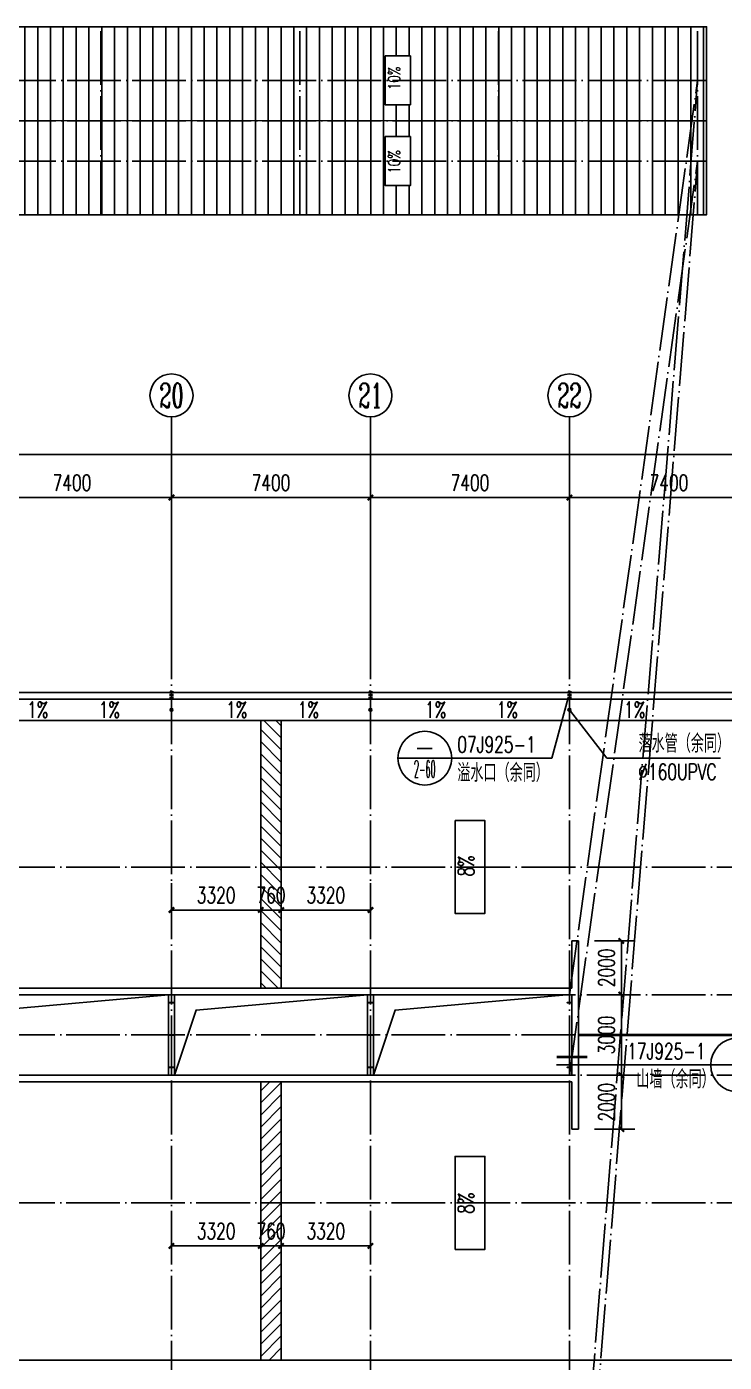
# Model space of a CAD drawing. Extents: x 13898408 to 14113608, y -853943 to -68012.
# Drawn here: x 14051825 to 14077765, y -511923 to -462223 of the extents above; entities that cross this region are included whole.
import ezdxf
from ezdxf.enums import TextEntityAlignment as Align

# ---------------------------------------------------------------- set-up
doc = ezdxf.new("R2010")
doc.units = 0
doc.header["$LTSCALE"] = 1000
doc.header["$MEASUREMENT"] = 0
doc.linetypes.add('DASH', pattern=[0.35, 0.25, -0.1])
doc.linetypes.add('DOTE', pattern=[2.4200000000000004, 2, -0.2, 0.02, -0.2])
for name, color, linetype in [('AXIS', 3, 'Continuous'), ('AXIS_TEXT', 7, 'Continuous'), ('COLUMN', 2, 'Continuous'), ('DIM_IDEN', 3, 'Continuous'), ('DIM_LEAD', 3, 'Continuous'), ('DIM_SYMB', 3, 'Continuous'), ('DOTE', 1, 'DOTE'), ('PUB_DIM', 3, 'Continuous'), ('PUB_TEXT', 7, 'Continuous'), ('WALL-PARAPET', 6, 'Continuous'), ('填充', 251, 'Continuous'), ('采光带', 4, 'Continuous'), ('雨水管', 4, 'Continuous')]:
    doc.layers.add(name, color=color, linetype=linetype)
doc.styles.add('_TCH_AXIS', font='COMPLEX', dxfattribs={"bigfont": 'GBCBIG'})
doc.styles.add('_TCH_DIM', font='SIMPLEX', dxfattribs={"bigfont": 'GBCBIG'})
doc.styles.add('_TCH_DIM_T3', font='SIMPLEX', dxfattribs={"width": 0.7058823529411765, "bigfont": 'GBCBIG'})
doc.styles.add('_TCH_LABEL', font='COMPLEX', dxfattribs={"bigfont": 'GBCBIG'})
doc.styles.add('COMPLEX', font='COMPLEX')
doc.dimstyles.new('_TCH_ARCH&&200', dxfattribs={"dimtxt": 595, "dimasz": 200, "dimexe": 500, "dimexo": 600, "dimgap": 252.5, "dimtad": 1, "dimdec": 0, "dimzin": 0, "dimdsep": 46, "dimtxsty": '_TCH_DIM_T3', "dimblk": 'ARCHTICK', "dimcen": 0.09, "dimclrt": 7, "dimazin": 2, "dimtfac": 1, "dimtdec": 0, "dimtix": 1, "dimtmove": 2, "dimatfit": 3, "dimfxl": 0, "dimtolj": 1, "dimtzin": 0, "dimarcsym": 0})

# ---------------------------------------------------------------- blocks, each defined once
blk = doc.blocks.new('A$C0FCD69EC')
at = {"layer": 'COLUMN'}
blk.add_hatch(color=256, dxfattribs=at).paths.add_polyline_path([(299.999714444275, 180.0000497678993), (293.9997144443914, 180.0000497677538), (293.9997144441586, 94.00004976792843), (5.999714444275014, 94.00004976798664), (5.999714444391429, 180.0000497678702), (-0.0002855557249858975, 180.0000497678993), (-0.0002855557249858975, 4.976792843081057e-05), (5.999714444391429, 4.976781201548874e-05), (5.999714444275014, 86.0000497677247), (293.9997144445078, 86.00004976789933), (293.999714444275, 4.976769560016692e-05), (299.9997144443914, 4.976789932698011e-05)])
blk.add_lwpolyline([(299.9997144443914, 4.976789932698011e-05), (293.999714444275, 4.976766649633646e-05), (293.9997144443914, 86.00004976789933), (5.999714444391429, 86.0000497676665), (5.999714444391429, 4.976778291165829e-05), (-0.0002855556085705757, 4.976789932698011e-05), (-0.0002855556085705757, 180.0000497678993), (5.999714444391429, 180.0000497678993), (5.999714444391429, 94.00004976801574), (293.9997144443914, 94.00004976789933), (293.9997144443914, 180.0000497677829), (299.9997144443914, 180.0000497678993)], close=True, dxfattribs=at)
blk = doc.blocks.new('A$C22C4548D')
blk.add_line((0.0004046472022309899, 9.999955800594762), (300.0004046472022, 9.999955800594762))
blk.add_lwpolyline([(30.00040464720223, 19.99995580059476), (270.0004046472022, 19.99995580059476), (270.0004046472022, -4.419940523803234e-05), (30.00040464720223, -4.419940523803234e-05)], close=True)
blk = doc.blocks.new('_AXISO')
blk.add_circle((0, 0), 0.5)
at = {"layer": 'AXIS_TEXT', "style": 'COMPLEX', "width": 1.041666666666667}
blk.add_attdef('A', text='', height=0.56, dxfattribs=at).set_placement((-0.25, -0.28), (0.25, -0.28), align=Align.FIT)
blk = doc.blocks.new('_ArchTick')
at = {"color": 0, "linetype": 'ByBlock', "const_width": 0.4}
blk.add_lwpolyline([(-0.5, -0.5), (0.5, 0.5)], dxfattribs=at)
blk = doc.blocks.new('*D288')
at = {"layer": 'AXIS', "color": 0, "lineweight": -2}
for p, q in [((13916367.97687772, -484143.0729510067), (13916367.97687772, -477643.0729510067)), ((14079647.97687772, -484143.0729510067), (14079647.97687772, -477643.0729510067)), ((13916367.97687772, -478143.0729510067), (14079647.97687772, -478143.0729510067))]:
    blk.add_line(p, q, dxfattribs=at)
at = {"layer": 'Defpoints', "color": 0}
for p in [(14079647.97687772, -478143.0729510067), (13916367.97687772, -484743.0729510067), (14079647.97687772, -484743.0729510067)]:
    blk.add_point(p, dxfattribs=at)
at = {"layer": 'AXIS', "color": 0, "lineweight": -2, "xscale": 200, "yscale": 200, "zscale": 200, "rotation": 180}
blk.add_blockref('_ArchTick', (13916367.97687772, -478143.0729510067), dxfattribs=at)
at = {"layer": 'AXIS', "color": 0, "lineweight": -2, "xscale": 200, "yscale": 200, "zscale": 200}
blk.add_blockref('_ArchTick', (14079647.97687772, -478143.0729510067), dxfattribs=at)
at = {"layer": 'AXIS', "color": 7, "insert": (13998007.97687772, -477593.0729510067), "char_height": 595, "attachment_point": 5, "style": '_TCH_DIM_T3'}
blk.add_mtext('\\A1;163280', dxfattribs=at)
blk = doc.blocks.new('*D308')
at = {"layer": 'AXIS', "color": 0, "lineweight": -2}
for p, q in [((14049807.97687771, -484143.0729510067), (14049807.97687771, -479243.0729510067)), ((14057207.97687771, -484143.0729510067), (14057207.97687771, -479243.0729510067)), ((14049807.97687771, -479743.0729510067), (14057207.97687771, -479743.0729510067))]:
    blk.add_line(p, q, dxfattribs=at)
at = {"layer": 'Defpoints', "color": 0}
for p in [(14057207.97687771, -479743.0729510067), (14049807.97687771, -484743.0729510067), (14057207.97687771, -484743.0729510067)]:
    blk.add_point(p, dxfattribs=at)
at = {"layer": 'AXIS', "color": 0, "lineweight": -2, "xscale": 200, "yscale": 200, "zscale": 200, "rotation": 180}
blk.add_blockref('_ArchTick', (14049807.97687771, -479743.0729510067), dxfattribs=at)
at = {"layer": 'AXIS', "color": 0, "lineweight": -2, "xscale": 200, "yscale": 200, "zscale": 200}
blk.add_blockref('_ArchTick', (14057207.97687771, -479743.0729510067), dxfattribs=at)
at = {"layer": 'AXIS', "color": 7, "insert": (14053507.97687771, -479193.0729510067), "char_height": 595, "attachment_point": 5, "style": '_TCH_DIM_T3'}
blk.add_mtext('\\A1;7400', dxfattribs=at)
blk = doc.blocks.new('*D309')
at = {"layer": 'AXIS', "color": 0, "lineweight": -2}
for p, q in [((14057207.97687771, -484143.0729510067), (14057207.97687771, -479243.0729510067)), ((14064607.97687771, -484143.0729510067), (14064607.97687771, -479243.0729510067)), ((14057207.97687771, -479743.0729510067), (14064607.97687771, -479743.0729510067))]:
    blk.add_line(p, q, dxfattribs=at)
at = {"layer": 'Defpoints', "color": 0}
for p in [(14064607.97687771, -479743.0729510067), (14057207.97687771, -484743.0729510067), (14064607.97687771, -484743.0729510067)]:
    blk.add_point(p, dxfattribs=at)
at = {"layer": 'AXIS', "color": 0, "lineweight": -2, "xscale": 200, "yscale": 200, "zscale": 200, "rotation": 180}
blk.add_blockref('_ArchTick', (14057207.97687771, -479743.0729510067), dxfattribs=at)
at = {"layer": 'AXIS', "color": 0, "lineweight": -2, "xscale": 200, "yscale": 200, "zscale": 200}
blk.add_blockref('_ArchTick', (14064607.97687771, -479743.0729510067), dxfattribs=at)
at = {"layer": 'AXIS', "color": 7, "insert": (14060907.97687771, -479193.0729510067), "char_height": 595, "attachment_point": 5, "style": '_TCH_DIM_T3'}
blk.add_mtext('\\A1;7400', dxfattribs=at)
blk = doc.blocks.new('*D310')
at = {"layer": 'AXIS', "color": 0, "lineweight": -2}
for p, q in [((14064607.97687771, -484143.0729510067), (14064607.97687771, -479243.0729510067)), ((14072007.97687771, -484143.0729510067), (14072007.97687771, -479243.0729510067)), ((14064607.97687771, -479743.0729510067), (14072007.97687771, -479743.0729510067))]:
    blk.add_line(p, q, dxfattribs=at)
at = {"layer": 'Defpoints', "color": 0}
for p in [(14072007.97687771, -479743.0729510067), (14064607.97687771, -484743.0729510067), (14072007.97687771, -484743.0729510067)]:
    blk.add_point(p, dxfattribs=at)
at = {"layer": 'AXIS', "color": 0, "lineweight": -2, "xscale": 200, "yscale": 200, "zscale": 200, "rotation": 180}
blk.add_blockref('_ArchTick', (14064607.97687771, -479743.0729510067), dxfattribs=at)
at = {"layer": 'AXIS', "color": 0, "lineweight": -2, "xscale": 200, "yscale": 200, "zscale": 200}
blk.add_blockref('_ArchTick', (14072007.97687771, -479743.0729510067), dxfattribs=at)
at = {"layer": 'AXIS', "color": 7, "insert": (14068307.97687771, -479193.0729510067), "char_height": 595, "attachment_point": 5, "style": '_TCH_DIM_T3'}
blk.add_mtext('\\A1;7400', dxfattribs=at)
blk = doc.blocks.new('*D311')
at = {"layer": 'AXIS', "color": 0, "lineweight": -2}
for p, q in [((14072007.97687771, -484143.0729510067), (14072007.97687771, -479243.0729510067)), ((14079407.97687771, -484143.0729510067), (14079407.97687771, -479243.0729510067)), ((14072007.97687771, -479743.0729510067), (14079407.97687771, -479743.0729510067))]:
    blk.add_line(p, q, dxfattribs=at)
at = {"layer": 'Defpoints', "color": 0}
for p in [(14079407.97687771, -479743.0729510067), (14072007.97687771, -484743.0729510067), (14079407.97687771, -484743.0729510067)]:
    blk.add_point(p, dxfattribs=at)
at = {"layer": 'AXIS', "color": 0, "lineweight": -2, "xscale": 200, "yscale": 200, "zscale": 200, "rotation": 180}
blk.add_blockref('_ArchTick', (14072007.97687771, -479743.0729510067), dxfattribs=at)
at = {"layer": 'AXIS', "color": 0, "lineweight": -2, "xscale": 200, "yscale": 200, "zscale": 200}
blk.add_blockref('_ArchTick', (14079407.97687771, -479743.0729510067), dxfattribs=at)
at = {"layer": 'AXIS', "color": 7, "insert": (14075707.97687771, -479193.0729510067), "char_height": 595, "attachment_point": 5, "style": '_TCH_DIM_T3'}
blk.add_mtext('\\A1;7400', dxfattribs=at)
blk = doc.blocks.new('*D714')
at = {"layer": 'Defpoints', "color": 0}
for p in [(14057207.97687771, -505993.0729510067), (14060527.97687771, -505993.0729510067), (14060527.97687771, -507593.0729509343)]:
    blk.add_point(p, dxfattribs=at)
at = {"layer": 'PUB_DIM', "color": 0, "lineweight": -2}
for p, q in [((14057207.97687771, -506593.0729510067), (14057207.97687771, -508093.0729509343)), ((14060527.97687771, -506593.0729510067), (14060527.97687771, -508093.0729509343)), ((14057207.97687771, -507593.0729509343), (14060527.97687771, -507593.0729509343))]:
    blk.add_line(p, q, dxfattribs=at)
at = {"layer": 'PUB_DIM', "color": 0, "lineweight": -2, "xscale": 200, "yscale": 200, "zscale": 200, "rotation": 180}
blk.add_blockref('_ArchTick', (14057207.97687771, -507593.0729509343), dxfattribs=at)
at = {"layer": 'PUB_DIM', "color": 0, "lineweight": -2, "xscale": 200, "yscale": 200, "zscale": 200}
blk.add_blockref('_ArchTick', (14060527.97687771, -507593.0729509343), dxfattribs=at)
at = {"layer": 'PUB_DIM', "color": 7, "insert": (14058867.97687771, -507043.0729509343), "char_height": 595, "attachment_point": 5, "style": '_TCH_DIM_T3'}
blk.add_mtext('\\A1;3320', dxfattribs=at)
blk = doc.blocks.new('*D715')
at = {"layer": 'Defpoints', "color": 0}
for p in [(14060527.97687771, -505993.0729510067), (14061287.97687771, -505993.0729510067), (14061287.97687771, -507593.0729509343)]:
    blk.add_point(p, dxfattribs=at)
at = {"layer": 'PUB_DIM', "color": 0, "lineweight": -2}
for p, q in [((14060527.97687771, -506593.0729510067), (14060527.97687771, -508093.0729509343)), ((14061287.97687771, -506593.0729510067), (14061287.97687771, -508093.0729509343)), ((14060527.97687771, -507593.0729509343), (14060327.97687771, -507593.0729509343)), ((14060527.97687771, -507593.0729509343), (14061287.97687771, -507593.0729509343)), ((14061287.97687771, -507593.0729509343), (14061487.97687771, -507593.0729509343))]:
    blk.add_line(p, q, dxfattribs=at)
at = {"layer": 'PUB_DIM', "color": 0, "lineweight": -2, "xscale": 200, "yscale": 200, "zscale": 200}
blk.add_blockref('_ArchTick', (14060527.97687771, -507593.0729509343), dxfattribs=at)
at = {"layer": 'PUB_DIM', "color": 0, "lineweight": -2, "xscale": 200, "yscale": 200, "zscale": 200, "rotation": 180}
blk.add_blockref('_ArchTick', (14061287.97687771, -507593.0729509343), dxfattribs=at)
at = {"layer": 'PUB_DIM', "color": 7, "insert": (14060907.97687771, -507043.0729509343), "char_height": 595, "attachment_point": 5, "style": '_TCH_DIM_T3'}
blk.add_mtext('\\A1;760', dxfattribs=at)
blk = doc.blocks.new('*D716')
at = {"layer": 'Defpoints', "color": 0}
for p in [(14061287.97687771, -505993.0729510067), (14064607.97687771, -505993.0729510067), (14064607.97687771, -507593.0729509343)]:
    blk.add_point(p, dxfattribs=at)
at = {"layer": 'PUB_DIM', "color": 0, "lineweight": -2}
for p, q in [((14061287.97687771, -506593.0729510067), (14061287.97687771, -508093.0729509343)), ((14064607.97687771, -506593.0729510067), (14064607.97687771, -508093.0729509343)), ((14061287.97687771, -507593.0729509343), (14064607.97687771, -507593.0729509343))]:
    blk.add_line(p, q, dxfattribs=at)
at = {"layer": 'PUB_DIM', "color": 0, "lineweight": -2, "xscale": 200, "yscale": 200, "zscale": 200, "rotation": 180}
blk.add_blockref('_ArchTick', (14061287.97687771, -507593.0729509343), dxfattribs=at)
at = {"layer": 'PUB_DIM', "color": 0, "lineweight": -2, "xscale": 200, "yscale": 200, "zscale": 200}
blk.add_blockref('_ArchTick', (14064607.97687771, -507593.0729509343), dxfattribs=at)
at = {"layer": 'PUB_DIM', "color": 7, "insert": (14062947.97687771, -507043.0729509343), "char_height": 595, "attachment_point": 5, "style": '_TCH_DIM_T3'}
blk.add_mtext('\\A1;3320', dxfattribs=at)
blk = doc.blocks.new('*D717')
at = {"layer": 'Defpoints', "color": 0}
for p in [(14057207.97687771, -493493.0729510067), (14060527.97687771, -493493.0729510067), (14060527.97687771, -495093.0729509343)]:
    blk.add_point(p, dxfattribs=at)
at = {"layer": 'PUB_DIM', "color": 0, "lineweight": -2}
for p, q in [((14057207.97687771, -494093.0729510067), (14057207.97687771, -495593.0729509343)), ((14060527.97687771, -494093.0729510067), (14060527.97687771, -495593.0729509343)), ((14057207.97687771, -495093.0729509343), (14060527.97687771, -495093.0729509343))]:
    blk.add_line(p, q, dxfattribs=at)
at = {"layer": 'PUB_DIM', "color": 0, "lineweight": -2, "xscale": 200, "yscale": 200, "zscale": 200, "rotation": 180}
blk.add_blockref('_ArchTick', (14057207.97687771, -495093.0729509343), dxfattribs=at)
at = {"layer": 'PUB_DIM', "color": 0, "lineweight": -2, "xscale": 200, "yscale": 200, "zscale": 200}
blk.add_blockref('_ArchTick', (14060527.97687771, -495093.0729509343), dxfattribs=at)
at = {"layer": 'PUB_DIM', "color": 7, "insert": (14058867.97687771, -494543.0729509343), "char_height": 595, "attachment_point": 5, "style": '_TCH_DIM_T3'}
blk.add_mtext('\\A1;3320', dxfattribs=at)
blk = doc.blocks.new('*D718')
at = {"layer": 'Defpoints', "color": 0}
for p in [(14060527.97687771, -493493.0729510067), (14061287.97687771, -493493.0729510067), (14061287.97687771, -495093.0729509343)]:
    blk.add_point(p, dxfattribs=at)
at = {"layer": 'PUB_DIM', "color": 0, "lineweight": -2}
for p, q in [((14060527.97687771, -494093.0729510067), (14060527.97687771, -495593.0729509343)), ((14061287.97687771, -494093.0729510067), (14061287.97687771, -495593.0729509343)), ((14060527.97687771, -495093.0729509343), (14060327.97687771, -495093.0729509343)), ((14060527.97687771, -495093.0729509343), (14061287.97687771, -495093.0729509343)), ((14061287.97687771, -495093.0729509343), (14061487.97687771, -495093.0729509343))]:
    blk.add_line(p, q, dxfattribs=at)
at = {"layer": 'PUB_DIM', "color": 0, "lineweight": -2, "xscale": 200, "yscale": 200, "zscale": 200}
blk.add_blockref('_ArchTick', (14060527.97687771, -495093.0729509343), dxfattribs=at)
at = {"layer": 'PUB_DIM', "color": 0, "lineweight": -2, "xscale": 200, "yscale": 200, "zscale": 200, "rotation": 180}
blk.add_blockref('_ArchTick', (14061287.97687771, -495093.0729509343), dxfattribs=at)
at = {"layer": 'PUB_DIM', "color": 7, "insert": (14060907.97687771, -494543.0729509343), "char_height": 595, "attachment_point": 5, "style": '_TCH_DIM_T3'}
blk.add_mtext('\\A1;760', dxfattribs=at)
blk = doc.blocks.new('*D719')
at = {"layer": 'Defpoints', "color": 0}
for p in [(14061287.97687771, -493493.0729510067), (14064607.97687771, -493493.0729510067), (14064607.97687771, -495093.0729509343)]:
    blk.add_point(p, dxfattribs=at)
at = {"layer": 'PUB_DIM', "color": 0, "lineweight": -2}
for p, q in [((14061287.97687771, -494093.0729510067), (14061287.97687771, -495593.0729509343)), ((14064607.97687771, -494093.0729510067), (14064607.97687771, -495593.0729509343)), ((14061287.97687771, -495093.0729509343), (14064607.97687771, -495093.0729509343))]:
    blk.add_line(p, q, dxfattribs=at)
at = {"layer": 'PUB_DIM', "color": 0, "lineweight": -2, "xscale": 200, "yscale": 200, "zscale": 200, "rotation": 180}
blk.add_blockref('_ArchTick', (14061287.97687771, -495093.0729509343), dxfattribs=at)
at = {"layer": 'PUB_DIM', "color": 0, "lineweight": -2, "xscale": 200, "yscale": 200, "zscale": 200}
blk.add_blockref('_ArchTick', (14064607.97687771, -495093.0729509343), dxfattribs=at)
at = {"layer": 'PUB_DIM', "color": 7, "insert": (14062947.97687771, -494543.0729509343), "char_height": 595, "attachment_point": 5, "style": '_TCH_DIM_T3'}
blk.add_mtext('\\A1;3320', dxfattribs=at)
blk = doc.blocks.new('*D798')
at = {"layer": 'Defpoints', "color": 0}
for p in [(14072337.97687771, -501243.0729510312), (14073937.97687777, -501243.0729510312), (14072337.97687771, -503243.0729510293)]:
    blk.add_point(p, dxfattribs=at)
at = {"layer": 'PUB_DIM', "color": 0, "lineweight": -2}
for p, q in [((14072937.97687771, -501243.0729510312), (14074437.97687777, -501243.0729510312)), ((14073937.97687777, -503243.0729510293), (14073937.97687777, -501243.0729510312)), ((14072937.97687771, -503243.0729510293), (14074437.97687777, -503243.0729510293))]:
    blk.add_line(p, q, dxfattribs=at)
at = {"layer": 'PUB_DIM', "color": 0, "lineweight": -2, "xscale": 200, "yscale": 200, "zscale": 200}
for p, rotation in [((14073937.97687777, -501243.0729510312), 90), ((14073937.97687777, -503243.0729510293), 270)]:
    blk.add_blockref('_ArchTick', p, dxfattribs=dict(at, rotation=rotation))
at = {"layer": 'PUB_DIM', "color": 7, "insert": (14073387.97687777, -502243.0729510279), "char_height": 595, "attachment_point": 5, "rotation": 90, "style": '_TCH_DIM_T3'}
blk.add_mtext('\\A1;2000', dxfattribs=at)
blk = doc.blocks.new('*D799')
at = {"layer": 'Defpoints', "color": 0}
for p in [(14072337.97687771, -498243.0729510332), (14073937.97687777, -498243.0729510332), (14072337.97687771, -501243.0729510312)]:
    blk.add_point(p, dxfattribs=at)
at = {"layer": 'PUB_DIM', "color": 0, "lineweight": -2}
for p, q in [((14072937.97687771, -498243.0729510332), (14074437.97687777, -498243.0729510332)), ((14073937.97687777, -501243.0729510312), (14073937.97687777, -498243.0729510332)), ((14072937.97687771, -501243.0729510312), (14074437.97687777, -501243.0729510312))]:
    blk.add_line(p, q, dxfattribs=at)
at = {"layer": 'PUB_DIM', "color": 0, "lineweight": -2, "xscale": 200, "yscale": 200, "zscale": 200}
for p, rotation in [((14073937.97687777, -498243.0729510332), 90), ((14073937.97687777, -501243.0729510312), 270)]:
    blk.add_blockref('_ArchTick', p, dxfattribs=dict(at, rotation=rotation))
at = {"layer": 'PUB_DIM', "color": 7, "insert": (14073387.97687777, -499743.0729510299), "char_height": 595, "attachment_point": 5, "rotation": 90, "style": '_TCH_DIM_T3'}
blk.add_mtext('\\A1;3000', dxfattribs=at)
blk = doc.blocks.new('*D800')
at = {"layer": 'Defpoints', "color": 0}
for p in [(14072337.97687771, -496243.0729510293), (14073937.97687777, -496243.0729510293), (14072337.97687771, -498243.0729510332)]:
    blk.add_point(p, dxfattribs=at)
at = {"layer": 'PUB_DIM', "color": 0, "lineweight": -2}
for p, q in [((14072937.97687771, -496243.0729510293), (14074437.97687777, -496243.0729510293)), ((14073937.97687777, -498243.0729510332), (14073937.97687777, -496243.0729510293)), ((14072937.97687771, -498243.0729510332), (14074437.97687777, -498243.0729510332))]:
    blk.add_line(p, q, dxfattribs=at)
at = {"layer": 'PUB_DIM', "color": 0, "lineweight": -2, "xscale": 200, "yscale": 200, "zscale": 200}
for p, rotation in [((14073937.97687777, -496243.0729510293), 90), ((14073937.97687777, -498243.0729510332), 270)]:
    blk.add_blockref('_ArchTick', p, dxfattribs=dict(at, rotation=rotation))
at = {"layer": 'PUB_DIM', "color": 7, "insert": (14073387.97687777, -497243.072951029), "char_height": 595, "attachment_point": 5, "rotation": 90, "style": '_TCH_DIM_T3'}
blk.add_mtext('\\A1;2000', dxfattribs=at)

msp = doc.modelspace()

# ---------------------------------------------------------------- hatches: boundary and pattern name
at = {"layer": '填充', "ltscale": 0.5}
h = msp.add_hatch(dxfattribs=at)
h.set_pattern_fill('ANSI31', color=256, scale=300, angle=45, style=0)
h.set_pattern_definition([(90, (0, 0), (-476.25, 8.526512829121202e-14), [])])
h.paths.add_polyline_path([(14077105.02399006, -462222.9080084783), (13928445.02399006, -462222.9080084783), (13928445.02399006, -465722.9080084783), (14077105.02399006, -465722.9080084783)])
h.paths.add_polyline_path([(13977291.52399007, -465135.4080084823), (13976358.52399007, -465135.4080084823), (13976358.52399007, -463310.4080084823), (13977291.52399007, -463310.4080084823)], flags=16)
h.paths.add_polyline_path([(13991158.52399006, -463310.4080084823), (13992091.52399006, -463310.4080084823), (13992091.52399006, -465135.4080084823), (13991158.52399006, -465135.4080084823)], flags=16)
h.paths.add_polyline_path([(13962491.52399007, -465135.4080084823), (13961558.52399007, -465135.4080084823), (13961558.52399007, -463310.4080084823), (13962491.52399007, -463310.4080084823)], flags=16)
h.paths.add_polyline_path([(14005958.52399006, -463310.4080084823), (14006891.52399006, -463310.4080084823), (14006891.52399006, -465135.4080084823), (14005958.52399006, -465135.4080084823)], flags=16)
h.paths.add_polyline_path([(13947691.52399007, -465135.4080084823), (13946758.52399007, -465135.4080084823), (13946758.52399007, -463310.4080084823), (13947691.52399007, -463310.4080084823)], flags=16)
h.paths.add_polyline_path([(14020758.52399007, -463310.4080084823), (14021691.52399007, -463310.4080084823), (14021691.52399007, -465135.4080084823), (14020758.52399007, -465135.4080084823)], flags=16)
h.paths.add_polyline_path([(13932891.52399007, -465135.4080084823), (13931958.52399007, -465135.4080084823), (13931958.52399007, -463310.4080084823), (13932891.52399007, -463310.4080084823)], flags=16)
h.paths.add_polyline_path([(14035558.52399007, -463310.4080084823), (14036491.52399007, -463310.4080084823), (14036491.52399007, -465135.4080084823), (14035558.52399007, -465135.4080084823)], flags=16)
h.paths.add_polyline_path([(14050358.52399006, -463310.4080084823), (14051291.52399006, -463310.4080084823), (14051291.52399006, -465135.4080084823), (14050358.52399006, -465135.4080084823)], flags=16)
h.paths.add_polyline_path([(14065158.52399006, -463310.4080084823), (14066091.52399006, -463310.4080084823), (14066091.52399006, -465135.4080084823), (14065158.52399006, -465135.4080084823)], flags=16)
h.paths.add_polyline_path([(14077105.02399006, -465722.9080084783), (13928445.02399006, -465722.9080084783), (13928445.02399006, -469222.9080084783), (14077105.02399006, -469222.9080084783)])
h.paths.add_polyline_path([(13977291.52399007, -468135.4080084292), (13976358.52399007, -468135.4080084292), (13976358.52399007, -466310.4080084292), (13977291.52399007, -466310.4080084292)], flags=16)
h.paths.add_polyline_path([(13991158.52399006, -466310.4080084292), (13992091.52399006, -466310.4080084292), (13992091.52399006, -468135.4080084292), (13991158.52399006, -468135.4080084292)], flags=16)
h.paths.add_polyline_path([(13962491.52399007, -468135.4080084292), (13961558.52399007, -468135.4080084292), (13961558.52399007, -466310.4080084292), (13962491.52399007, -466310.4080084292)], flags=16)
h.paths.add_polyline_path([(14005958.52399006, -466310.4080084292), (14006891.52399006, -466310.4080084292), (14006891.52399006, -468135.4080084292), (14005958.52399006, -468135.4080084292)], flags=16)
h.paths.add_polyline_path([(13947691.52399007, -468135.4080084292), (13946758.52399007, -468135.4080084292), (13946758.52399007, -466310.4080084292), (13947691.52399007, -466310.4080084292)], flags=16)
h.paths.add_polyline_path([(14020758.52399007, -466310.4080084292), (14021691.52399007, -466310.4080084292), (14021691.52399007, -468135.4080084292), (14020758.52399007, -468135.4080084292)], flags=16)
h.paths.add_polyline_path([(13932891.52399007, -468135.4080084292), (13931958.52399007, -468135.4080084292), (13931958.52399007, -466310.4080084292), (13932891.52399007, -466310.4080084292)], flags=16)
h.paths.add_polyline_path([(14035558.52399007, -466310.4080084292), (14036491.52399007, -466310.4080084292), (14036491.52399007, -468135.4080084292), (14035558.52399007, -468135.4080084292)], flags=16)
h.paths.add_polyline_path([(14050358.52399006, -466310.4080084292), (14051291.52399006, -466310.4080084292), (14051291.52399006, -468135.4080084292), (14050358.52399006, -468135.4080084292)], flags=16)
h.paths.add_polyline_path([(14065158.52399006, -466310.4080084292), (14066091.52399006, -466310.4080084292), (14066091.52399006, -468135.4080084292), (14065158.52399006, -468135.4080084292)], flags=16)
h.paths.add_polyline_path([(13977023.54460426, -464685.4705084839), (13977023.54460426, -463652.3455084839), (13976354.16960426, -463652.3455084856), (13976354.16960426, -464685.4705084856)], flags=24)
h.paths.add_polyline_path([(13962223.54460426, -464685.4705084839), (13962223.54460426, -463652.3455084839), (13961554.16960426, -463652.3455084856), (13961554.16960426, -464685.4705084856)], flags=24)
h.paths.add_polyline_path([(13991823.54460425, -464685.4705084839), (13991823.54460425, -463652.3455084839), (13991154.16960425, -463652.3455084856), (13991154.16960425, -464685.4705084856)], flags=24)
h.paths.add_polyline_path([(14006623.54460426, -464685.4705084839), (14006623.54460425, -463652.3455084839), (14005954.16960425, -463652.3455084856), (14005954.16960426, -464685.4705084856)], flags=24)
h.paths.add_polyline_path([(13977023.54460426, -467793.4705084267), (13977023.54460426, -466760.3455084267), (13976354.16960426, -466760.345508425), (13976354.16960426, -467793.470508425)], flags=24)
h.paths.add_polyline_path([(13962223.54460425, -467793.4705084267), (13962223.54460426, -466760.3455084267), (13961554.16960426, -466760.345508425), (13961554.16960425, -467793.470508425)], flags=24)
h.paths.add_polyline_path([(13991823.54460425, -467793.4705084267), (13991823.54460425, -466760.3455084267), (13991154.16960425, -466760.345508425), (13991154.16960425, -467793.470508425)], flags=24)
h.paths.add_polyline_path([(14006623.54460425, -467793.4705084267), (14006623.54460425, -466760.3455084267), (14005954.16960425, -466760.345508425), (14005954.16960425, -467793.470508425)], flags=24)
at = {"layer": '采光带'}
h = msp.add_hatch(dxfattribs=at)
h.set_pattern_fill('ANSI31', color=250, scale=200, style=0)
h.set_pattern_definition([(315, (5014339.135873653, -722835.2449354457), (-224.5064030267288, -224.5064030267288), [])])
h.paths.add_polyline_path([(14061287.97687771, -488043.0729510079), (14061287.97687771, -498003.0729510344), (14060527.97687771, -498003.0729510344), (14060527.97687771, -488043.0729510079)])
h = msp.add_hatch(dxfattribs=at)
h.set_pattern_fill('ANSI31', color=250, scale=200, style=0)
h.set_pattern_definition([(45, (5014339.135873653, -274550.9009666155), (-224.5064030267288, 224.5064030267288), [])])
h.paths.add_polyline_path([(14061287.97687771, -511843.0729510065), (14061287.97687771, -501483.0729510316), (14060527.97687771, -501483.0729510316), (14060527.97687771, -511843.0729510065)])

# ---------------------------------------------------------------- linework, layer by layer
at = {"ltscale": 0.5}
for p, q in [((13916607.97687771, -488043.0729510072), (14079407.97687771, -488043.0729510065)), ((13916607.97687771, -511843.0729510065), (14079407.97687771, -511843.0729510065))]:
    msp.add_line(p, q, dxfattribs=at)
for points in [[(13928445.02399006, -469222.9080084783), (14077105.02399006, -469222.9080084783), (14077105.02399006, -462222.9080084783), (13928445.02399006, -462222.9080084783)], [(14067754.04857262, -491764.571485016), (14068861.90518281, -491764.571485016), (14068861.90518281, -495221.5744169974), (14067754.04857262, -495221.5744169974)], [(14057097.97687771, -501243.0729510067), (14057097.97687771, -498243.0729510318), (14057317.97687771, -498243.0729510318), (14057317.97687771, -501243.0729510067)], [(14064497.97687771, -501243.0729510067), (14064497.97687771, -498243.0729510318), (14064717.97687771, -498243.0729510318), (14064717.97687771, -501243.0729510067)], [(14067754.04857262, -507721.5744169974), (14068861.90518281, -507721.5744169974), (14068861.90518281, -504264.571485016), (14067754.04857262, -504264.571485016)]]:
    msp.add_lwpolyline(points, close=True)
for points in [[(14066091.52399006, -465135.4080084823), (14065158.52399006, -465135.4080084823), (14065158.52399006, -463310.4080084823), (14066091.52399006, -463310.4080084823)], [(14066091.52399006, -466310.4080084292), (14065158.52399006, -466310.4080084292), (14065158.52399006, -468135.4080084292), (14066091.52399006, -468135.4080084292)], [(13916367.97687771, -487003.0729510067), (14079647.97687771, -487003.0729510067), (14079647.97687771, -537483.0729510067), (13916367.97687771, -537483.0729510067)], [(13916607.97687771, -487243.0729510067), (14079407.97687771, -487243.0729510067), (14079407.97687771, -537243.0729510067), (13916607.97687771, -537243.0729510067)]]:
    msp.add_lwpolyline(points, close=True, dxfattribs=at)
msp.add_lwpolyline([(13928445.02399006, -465722.9080084783, 50, 50, 0), (14077105.02399006, -465722.9080084783, 50, 50, 0)], format="xyseb", dxfattribs=at)
at = {"linetype": 'DASH', "ltscale": 0.3}
for points in [[(14057257.97687771, -487243.0729510074), (14057157.97687771, -487243.0729510076), (14057157.97687771, -486943.0729510076), (14057257.97687771, -486943.0729510074)], [(14064657.97687771, -487243.0729510074), (14064557.97687771, -487243.0729510076), (14064557.97687771, -486943.0729510076), (14064657.97687771, -486943.0729510074)], [(14072057.97687771, -487243.0729510074), (14071957.97687771, -487243.0729510076), (14071957.97687771, -486943.0729510076), (14072057.97687771, -486943.0729510074)]]:
    msp.add_lwpolyline(points, close=True, dxfattribs=at)
for points in [[(14057097.97687771, -498243.0729510318), (14050723.91033332, -498813.7456850566), (14049917.97687771, -501243.0732106345)], [(14064497.97687771, -498243.0729510318), (14058123.91033332, -498813.7456850566), (14057317.97687771, -501243.0732106345)], [(14071897.97687771, -498243.0729510318), (14065523.91033332, -498813.7456850566), (14064717.97687771, -501243.0732106345)]]:
    msp.add_lwpolyline(points)
at = {"ltscale": 0.5, "const_width": 100}
msp.add_lwpolyline([(14079407.97687771, -499743.0729510067), (14072337.97687771, -499743.0729510067)], dxfattribs=at)
at = {"layer": 'AXIS'}
for p, q in [((14057207.97687771, -484743.0729510067), (14057207.97687771, -476743.0729510067)), ((14064607.97687771, -484743.0729510067), (14064607.97687771, -476743.0729510067)), ((14072007.97687771, -484743.0729510067), (14072007.97687771, -476743.0729510067))]:
    msp.add_line(p, q, dxfattribs=at)
at = {"layer": 'DIM_IDEN', "color": 0}
for p, q in [((14071957.98022034, -487193.0772910016), (14071357.98022034, -489443.0772910013)), ((14067628.17178762, -489443.0772910013), (14065628.17178762, -489443.0772910013)), ((14071357.98022034, -489443.0772910013), (14067628.17178762, -489443.0772910013))]:
    msp.add_line(p, q, dxfattribs=at)
at = {"layer": 'DIM_IDEN'}
for p, q in [((14071527.97687775, -500857.5795596673), (14073008.92486759, -500857.5795596673)), ((14073008.92486759, -500857.5795596673), (14077263.43382677, -500857.5795596673)), ((14079263.43382677, -500857.5795596673), (14077263.43382677, -500857.5795596673))]:
    msp.add_line(p, q, dxfattribs=at)
at = {"layer": 'DIM_IDEN', "const_width": 100}
msp.add_lwpolyline([(14071527.97687775, -500557.5795596673), (14072667.97687774, -500557.5795596673)], dxfattribs=at)
at = {"layer": 'DIM_IDEN', "color": 0}
for centre, radius in [((14071957.98022034, -487193.0772910016), 0), ((14066628.17178762, -489443.0772910013), 1000)]:
    msp.add_circle(centre, radius, dxfattribs=at)
at = {"layer": 'DIM_IDEN'}
msp.add_circle((14078263.43382677, -500857.5795596673), 1000, dxfattribs=at)
at = {"layer": 'DIM_LEAD', "color": 0}
for p, q in [((14072007.98356296, -487643.0772910013), (14073394.32733887, -489443.0772910013)), ((14073394.32733887, -489443.0772910013), (14077627.18218842, -489443.0772910013))]:
    msp.add_line(p, q, dxfattribs=at)
at = {"layer": 'DIM_SYMB'}
for points in [[(14065869.48210426, -464918.908008486, 0, 0, 0), (14065869.48210425, -463868.9080084823, 120, 0, 0), (14065869.48210425, -463418.9080084823, 0, 0, 0)], [(14065869.48210426, -466526.9080084255, 0, 0, 0), (14065869.48210425, -467576.9080084292, 120, 0, 0), (14065869.48210425, -468026.9080084292, 0, 0, 0)], [(14055390.39612624, -487643.0729510074, 0, 0, 0), (14056305.30122294, -487643.0729510074, 160, 0, 0), (14056905.30122294, -487643.0729510074, 0, 0, 0)], [(14059025.56431443, -487643.0729510074, 0, 0, 0), (14058110.65921774, -487643.0729510074, 160, 0, 0), (14057510.65921774, -487643.0729510074, 0, 0, 0)], [(14062790.39612624, -487643.0729510074, 0, 0, 0), (14063705.30122294, -487643.0729510074, 160, 0, 0), (14064305.30122294, -487643.0729510074, 0, 0, 0)], [(14066425.56431443, -487643.0729510074, 0, 0, 0), (14065510.65921774, -487643.0729510074, 160, 0, 0), (14064910.65921774, -487643.0729510074, 0, 0, 0)], [(14070190.39612624, -487643.0729510074, 0, 0, 0), (14071105.30122294, -487643.0729510074, 160, 0, 0), (14071705.30122294, -487643.0729510074, 0, 0, 0)], [(14073825.56431443, -487643.0729510074, 0, 0, 0), (14072910.65921774, -487643.0729510074, 160, 0, 0), (14072310.65921774, -487643.0729510074, 0, 0, 0)]]:
    msp.add_lwpolyline(points, format="xyseb", dxfattribs=at)
at = {"layer": 'DOTE'}
for p, q in [((14054575.02399006, -469222.9080084783), (14054575.02399006, -462222.9080084783)), ((14061975.02399006, -469222.9080084783), (14061975.02399006, -462222.9080084783)), ((14069375.02399006, -469222.9080084783), (14069375.02399006, -462222.9080084783)), ((14076775.02399006, -469222.9080084783), (14076775.02399006, -462222.9080084783)), ((14077105.02399006, -464222.9080084823), (13928445.02399006, -464222.9080084823)), ((14072007.97687771, -498243.0729510316), (14076775.02399006, -464222.9080084823)), ((14072007.97687771, -523243.0729510335), (14076775.02399007, -464222.9080084823)), ((14077105.02399006, -465722.9080084558), (13928445.02399006, -465722.9080084558)), ((14077105.02399006, -467222.9080084802), (13928445.02399006, -467222.9080084802)), ((14072007.97687771, -501243.0729510295), (14076775.02399006, -467222.9080084802)), ((14072007.97687771, -526243.0729510314), (14076775.02399007, -467222.9080084802)), ((14057207.97687771, -539743.0729510067), (14057207.97687771, -484743.0729510067)), ((14064607.97687771, -539743.0729510067), (14064607.97687771, -484743.0729510067)), ((14072007.97687771, -539743.0729510067), (14072007.97687771, -484743.0729510067)), ((14081907.97687771, -487243.0729510067), (13914107.97687771, -487243.0729510067)), ((14081907.97687771, -493493.0729510067), (13914107.97687771, -493493.0729510067)), ((14081907.97687771, -498243.0729510332), (13914107.97687771, -498243.0729510332)), ((14081907.97687771, -499743.0729510067), (13914107.97687771, -499743.0729510067)), ((14081907.97687771, -501243.0729510312), (13914107.97687771, -501243.0729510312)), ((14081907.97687771, -505993.0729510067), (13914107.97687771, -505993.0729510067))]:
    msp.add_line(p, q, dxfattribs=at)
at = {"layer": 'PUB_DIM'}
for points in [[(14068670.19745778, -494718.0729510062, 0, 0, 0), (14068670.19745778, -492818.0729510062, 160, 0, 0), (14068670.19745778, -492218.0729510062, 0, 0, 0)], [(14068670.19745778, -504768.0729510072, 0, 0, 0), (14068670.19745778, -506668.0729510072, 160, 0, 0), (14068670.19745778, -507268.0729510072, 0, 0, 0)]]:
    msp.add_lwpolyline(points, format="xyseb", dxfattribs=at)
at = {"layer": 'WALL-PARAPET'}
for p, q in [((14072097.97687798, -498003.0729510288), (14072097.97687771, -496243.0729510293)), ((14072097.97687771, -496243.0729510293), (14072337.97687771, -496243.0729510293)), ((14072337.97687771, -498243.0729510318), (14072337.97687771, -496243.0729510293)), ((14072097.97687798, -498003.0729510288), (13923917.97687768, -498003.0729510291)), ((14072097.97687744, -498243.0729510353), (13923917.97687801, -498243.0729510356)), ((14072097.97687744, -501243.072951027), (14072097.97687744, -498243.0729510353)), ((14072337.97687771, -501243.0729510302), (14072337.97687771, -498243.0729510318)), ((14072097.97687744, -501243.072951027), (13923917.97687801, -501243.0729510267)), ((14072337.97687771, -503243.0729510293), (14072337.97687771, -501243.0729510302)), ((14072097.97687814, -501483.0729510335), (13923917.97687758, -501483.0729510331)), ((14072097.97687771, -503243.0729510293), (14072097.97687814, -501483.0729510335)), ((14072097.97687771, -503243.0729510293), (14072337.97687771, -503243.0729510293))]:
    msp.add_line(p, q, dxfattribs=at)
at = {"layer": '采光带', "color": 4}
for points in [[(14061287.97687771, -488043.0729510079), (14061287.97687771, -498003.0729510344), (14060527.97687771, -498003.0729510344), (14060527.97687771, -488043.0729510079)], [(14061287.97687771, -511843.0729510065), (14061287.97687771, -501483.0729510316), (14060527.97687771, -501483.0729510316), (14060527.97687771, -511843.0729510065)]]:
    msp.add_lwpolyline(points, close=True, dxfattribs=at)
at = {"layer": '雨水管'}
for centre in [(14057207.98022034, -487643.0729510074), (14064607.98022034, -487643.0729510074), (14072007.98022034, -487643.0729510074)]:
    msp.add_circle(centre, 55, dxfattribs=at)

# ---------------------------------------------------------------- block references
for p in [(14057053.88112025, -499753.0729068073), (14064453.88112025, -499753.0729068073)]:
    msp.add_blockref('A$C22C4548D', p)
at = {"layer": 'AXIS'}
ref = msp.add_blockref('_AXISO', (14057207.97687771, -475943.0729510067), dxfattribs=dict(at, xscale=1600, yscale=1600, zscale=1600))
ref.add_attrib('A', '20', dxfattribs={"layer": 'AXIS_TEXT', "ltscale": 0.5, "height": 905.0966799187809, "style": '_TCH_AXIS', "width": 0.6176470588233158}).set_placement((14056755.42853775, -476395.6212909661), (14057660.52521767, -476395.6212909661), align=Align.FIT)
ref = msp.add_blockref('_AXISO', (14064607.97687771, -475943.0729510067), dxfattribs=dict(at, xscale=1600, yscale=1600, zscale=1600))
ref.add_attrib('A', '21', dxfattribs={"layer": 'AXIS_TEXT', "ltscale": 0.5, "height": 905.0966799187809, "style": '_TCH_AXIS', "width": 0.7241379310342325}).set_placement((14064155.42853775, -476395.6212909661), (14065060.52521767, -476395.6212909661), align=Align.FIT)
ref = msp.add_blockref('_AXISO', (14072007.97687771, -475943.0729510067), dxfattribs=dict(at, xscale=1600, yscale=1600, zscale=1600))
ref.add_attrib('A', '22', dxfattribs={"layer": 'AXIS_TEXT', "ltscale": 0.5, "height": 905.0966799187809, "style": '_TCH_AXIS', "width": 0.6176470588233157}).set_placement((14071555.42853775, -476395.6212909661), (14072460.52521767, -476395.6212909661), align=Align.FIT)
at = {"layer": 'COLUMN', "xscale": -1, "rotation": 270}
for p in [(14057117.97682794, -498543.0726654734), (14064517.97682794, -498543.0726654734), (14057117.97682794, -501243.0726654483), (14064517.97682794, -501243.0726654483)]:
    msp.add_blockref('A$C0FCD69EC', p, dxfattribs=at)
at = {"layer": 'COLUMN', "rotation": 90.00000000000001}
for p in [(14072097.97692748, -498543.0726654779), (14072097.97692748, -501243.0726654744)]:
    msp.add_blockref('A$C0FCD69EC', p, dxfattribs=at)

# ---------------------------------------------------------------- texts
at = {"layer": 'PUB_TEXT', "style": '_TCH_DIM', "width": 0.7058823529411765}
for s, height, rotation, p in [('10%%%', 446.25, 90.00000000014231, (14065711.98210426, -464573.9080084842)), ('10%%%', 446.25, 89.9999999998577, (14065711.98210425, -467681.9080084264)), ('8%', 595, 90, (14068460.19745778, -493848.0729510058)), ('8%', 595, 90, (14068460.19745778, -506398.0729510076))]:
    msp.add_text(s, height=height, rotation=rotation, dxfattribs=at).set_placement(p)
at = {"layer": 'PUB_TEXT', "width": 0.7058823529411765}
for s, style, p in [('1%%%', '_TCH_DIM', (14051835.56431443, -487940.5729510074)), ('1%%%', '_TCH_DIM', (14054500.39612624, -487940.5729510074)), ('1%%%', '_TCH_DIM', (14059235.56431443, -487940.5729510074)), ('1%%%', '_TCH_DIM', (14061900.39612624, -487940.5729510074)), ('1%%%', '_TCH_DIM', (14066635.56431443, -487940.5729510074)), ('1%%%', '_TCH_DIM', (14069300.39612624, -487940.5729510074)), ('1%%%', '_TCH_DIM', (14074035.56431443, -487940.5729510074)), ('%%c160UPVC', '_TCH_DIM', (14074567.18218842, -490248.0772910013)), ('17J925-1', '_TCH_LABEL', (14074153.43382677, -500647.5795596673))]:
    msp.add_text(s, height=595, dxfattribs=dict(at, style=style)).set_placement(p)
at = {"layer": 'PUB_TEXT'}
for s, style, p in [('落水管（余同）', '_TCH_DIM', (14074576.1602417, -489233.0772910013)), ('山墙（余同）', '_TCH_LABEL', (14074493.90124175, -501726.8077944358))]:
    msp.add_text(s, height=675.177304964539, dxfattribs=dict(at, style=style)).set_placement(p)
at = {"layer": 'PUB_TEXT', "color": 0, "style": '_TCH_LABEL', "width": 0.7058823529411765}
msp.add_text('07J925-1', height=595, dxfattribs=at).set_placement((14067838.17178762, -489233.0772910013))
at = {"layer": 'PUB_TEXT', "color": 0, "style": '_TCH_LABEL'}
for s, width, p, p2 in [('2-60', 0.32812499999943, (14066225.67955167, -490167.5633157113), (14067030.66402357, -490167.5633157113)), ('-', 1.4583333333308, (14066225.67955167, -489362.5788438114), (14067030.66402357, -489362.5788438114))]:
    msp.add_text(s, height=643.9875775199395, dxfattribs=dict(at, width=width)).set_placement(p, p2, align=Align.FIT)
msp.add_text('溢水口（余同）', height=675.177304964539, dxfattribs=at).set_placement((14067838.17178762, -490322.9382392339))

# ---------------------------------------------------------------- dimensions: what is measured, and where the dimension line sits
at = {"layer": 'AXIS'}
for p1, p2, distance, text, picture, middle in [((13916367.97687772, -484743.0729510067), (14079647.97687772, -484743.0729510067), 6600, '163280', '*D288', (13998007.97687772, -477593.0729510067)), ((14049807.97687771, -484743.0729510067), (14057207.97687771, -484743.0729510067), 5000, '7400', '*D308', (14053507.97687771, -479193.0729510067)), ((14057207.97687771, -484743.0729510067), (14064607.97687771, -484743.0729510067), 5000, '7400', '*D309', (14060907.97687771, -479193.0729510067)), ((14064607.97687771, -484743.0729510067), (14072007.97687771, -484743.0729510067), 5000, '7400', '*D310', (14068307.97687771, -479193.0729510067)), ((14072007.97687771, -484743.0729510067), (14079407.97687771, -484743.0729510067), 5000, '7400', '*D311', (14075707.97687771, -479193.0729510067))]:
    dim = msp.add_aligned_dim(p1=p1, p2=p2, distance=distance, text=text, dimstyle='_TCH_ARCH&&200', dxfattribs=at)
    dim.commit()
    dim.dimension.update_dxf_attribs({"geometry": picture, "text_midpoint": middle})
at = {"layer": 'PUB_DIM'}
for p1, p2, distance, text, picture, middle in [((14057207.97687771, -493493.0729510067), (14060527.97687771, -493493.0729510067), -1599.9999999275897, '3320', '*D717', (14058867.97687771, -494543.0729509343)), ((14060527.97687771, -493493.0729510067), (14061287.97687771, -493493.0729510067), -1599.9999999275897, '760', '*D718', (14060907.97687771, -494543.0729509343)), ((14061287.97687771, -493493.0729510067), (14064607.97687771, -493493.0729510067), -1599.9999999275897, '3320', '*D719', (14062947.97687771, -494543.0729509343)), ((14072337.97687771, -498243.0729510332), (14072337.97687771, -496243.0729510293), -1600.0000000596046, '2000', '*D800', (14073387.97687777, -497243.072951029)), ((14072337.97687771, -501243.0729510312), (14072337.97687771, -498243.0729510332), -1600.0000000596046, '3000', '*D799', (14073387.97687777, -499743.0729510299)), ((14072337.97687771, -503243.0729510293), (14072337.97687771, -501243.0729510312), -1600.0000000596046, '2000', '*D798', (14073387.97687777, -502243.0729510279)), ((14057207.97687771, -505993.0729510067), (14060527.97687771, -505993.0729510067), -1599.9999999275897, '3320', '*D714', (14058867.97687771, -507043.0729509343)), ((14060527.97687771, -505993.0729510067), (14061287.97687771, -505993.0729510067), -1599.9999999275897, '760', '*D715', (14060907.97687771, -507043.0729509343)), ((14061287.97687771, -505993.0729510067), (14064607.97687771, -505993.0729510067), -1599.9999999275897, '3320', '*D716', (14062947.97687771, -507043.0729509343))]:
    dim = msp.add_aligned_dim(p1=p1, p2=p2, distance=distance, text=text, dimstyle='_TCH_ARCH&&200', dxfattribs=at)
    dim.commit()
    dim.dimension.update_dxf_attribs({"geometry": picture, "text_midpoint": middle})

doc.saveas('drawing.dxf')
